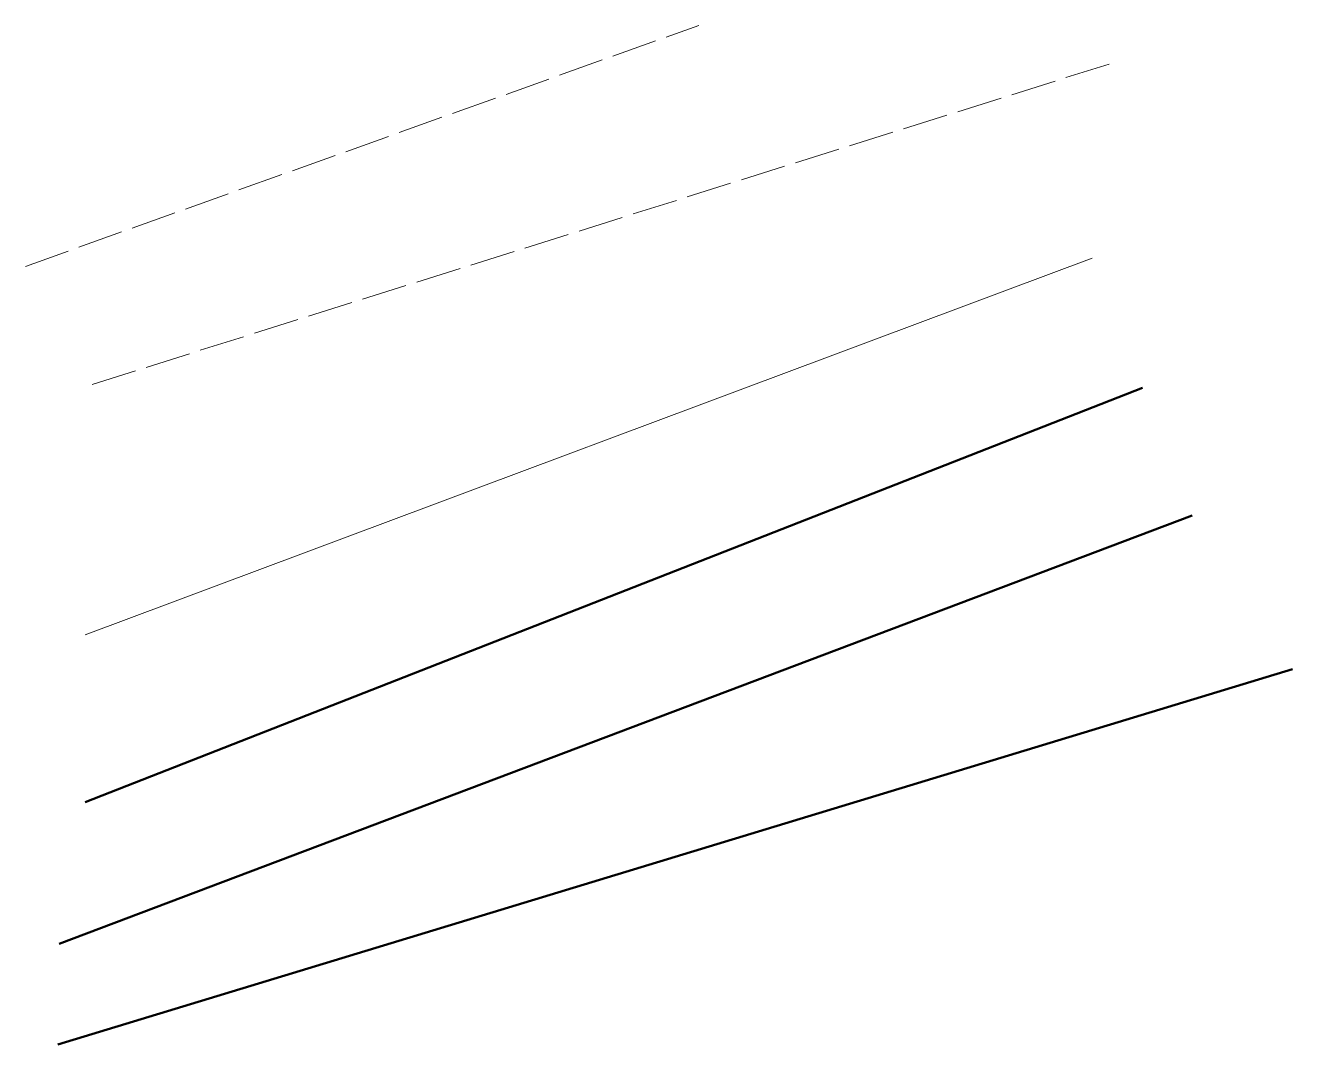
# Model space of a CAD drawing. Units: millimetres at full size, sheet at 1:1000, with parts at 1:500. Extents: x 30025713 to 30193267, y -9940000 to -9805191.
import ezdxf

# ---------------------------------------------------------------- set-up
doc = ezdxf.new("R2010")
doc.units = ezdxf.units.MM
doc.header["$LTSCALE"] = 1000
doc.linetypes.add('DASHED', pattern=[7.5, 6, -1.5])
doc.layers.add('_____C__1', color=7, linetype='Continuous', lineweight=50)
doc.layers.add('_____C__2', color=1, linetype='DASHED', lineweight=18)

msp = doc.modelspace()

# ---------------------------------------------------------------- linework, layer by layer
at = {"layer": '_____C__1', "color": 1}
msp.add_line((30033624, -9907947), (30173397, -9853134), dxfattribs=at)
at = {"layer": '_____C__1'}
for p, q in [((30030198, -9926675), (30180000, -9870000)), ((30030000, -9940000), (30193267, -9890361))]:
    msp.add_line(p, q, dxfattribs=at)
at = {"layer": '_____C__2', "color": 3}
msp.add_line((30025713, -9837070), (30114766, -9805191), dxfattribs=at)
at = {"layer": '_____C__2', "color": 2}
msp.add_line((30034537, -9852677), (30170000, -9810000), dxfattribs=at)
at = {"layer": '_____C__2', "linetype": 'Continuous'}
msp.add_line((30033624, -9885793), (30166774, -9836005), dxfattribs=at)

doc.saveas('drawing.dxf')
